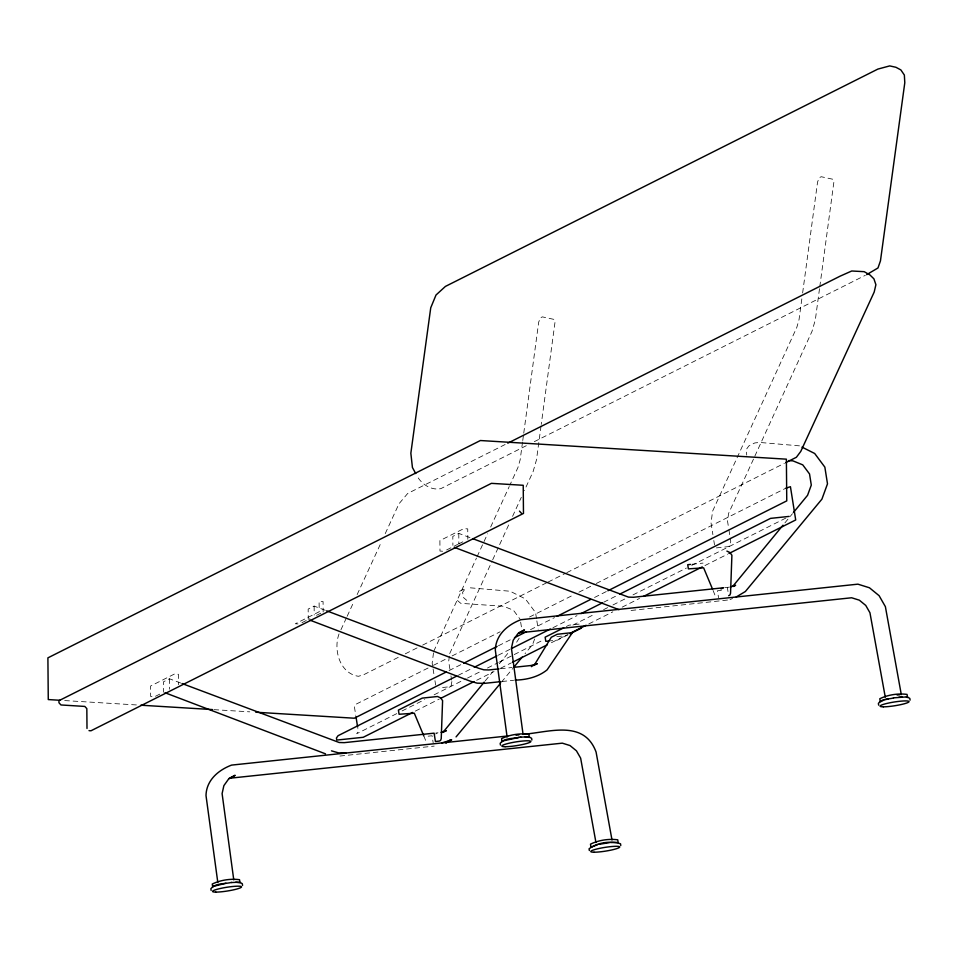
<?xml version="1.0" encoding="UTF-8"?>
<svg xmlns="http://www.w3.org/2000/svg" width="958" height="958" viewBox="0 0 958 958"><rect width="100%" height="100%" fill="white"/><g stroke="black" fill="none" stroke-linecap="round" stroke-linejoin="round"><path stroke-width="0.72" stroke-dasharray="4.79 3.59" d="M433.507 652.853L432.166 663.116L432.86 667.498M449.362 656.218L448.679 661.427L450.044 670.049M522.553 442.021L520.158 459.792L517.931 467.54L509.884 485.119M522.757 440.536L523.547 434.609M523.751 433.136L538.707 322.056L540.492 317.805L542.348 316.87L554.155 319.433L554.981 322.379L541.246 424.406M541.054 425.891L536.468 459.9L533.127 471.528L524.409 490.544M801.822 298.908L799.032 319.649L796.805 327.397L712.572 511.249L711.04 522.972L712.896 534.66M802.624 292.992L817.581 181.912L819.365 177.661L821.222 176.727L833.029 179.29L833.855 182.224L819.725 287.22M819.521 288.705L815.342 319.756L812.001 331.384L754.102 457.756M451.865 681.545L451.134 685.856L449.29 686.79L438.992 687.88M339.036 633.909C333.121 649.775 339.791 673.498 358.46 676.3L363.908 674.624L399.953 656.505M519.188 638.136L515.428 644.135M534.636 638.974L532.6 644.542L525.044 653.667M433.699 651.392L476.437 558.119M477.048 556.766L487.586 533.786M490.676 527.02L509.261 486.472M449.697 653.607L492.041 561.208M492.663 559.843L509.464 523.164M512.578 516.362L521.296 497.346M753.479 459.11L728.571 513.464L727.553 521.284L728.691 528.469M340.904 629.849L346.521 617.647M347.155 616.293L354.017 601.385M357.142 594.607L381.488 541.761M385.236 533.63L398.971 503.812L407.677 493.478L505.117 444.512M485.191 680.934L492.747 671.738M499.369 663.678L509.752 651.033M784.901 522.888L792.458 513.692M501.417 682.168L512.758 668.492M526.289 445.698L440.872 488.628C431.184 490.7 421.52 484.161 417.041 475.982M534.301 441.674L865.337 275.317M180.643 682.994L169.47 678.779L163.507 681.773L163.602 692.203M325.301 610.306L314.128 606.079L308.165 609.084L308.248 619.503M469.959 537.606L458.786 533.39L452.811 536.384L452.894 545.33M159.758 694.131L154.645 696.705L150.669 696.454L150.586 686.036L174.44 674.037L178.416 674.276L178.511 684.707M301.962 622.676L309.913 618.676M316.535 615.347L321.84 612.677M446.608 549.976L457.685 544.419M458.547 543.976L465.169 540.647M459.505 591.337L465.468 588.344L462.606 592.355L463.433 597.517L466.726 600.343M405.294 653.823L417.305 647.788M422.646 645.105L546.779 582.715M548.108 582.045L565.471 573.327M566.801 572.656L784.374 463.325M428.07 668.013L355.993 704.226L354.364 706.513L355.753 715.327M433.411 665.319L446.763 658.613M452.104 655.931L500.148 631.789M529.523 617.024L573.567 594.894M578.907 592.212L594.93 584.164M596.259 583.494L785.8 488.233M449.051 670.588L461.073 664.553M498.447 645.764L511.788 639.058M530.481 629.669L554.502 617.599M594.547 597.469L606.558 591.433M458.199 675.342L472.881 667.965M498.244 655.212L510.255 649.177M552.97 627.718L576.991 615.635M603.696 602.223L618.377 594.846M566.346 626.508L569.004 625.179L579.291 624.101M396.732 713.626L356.687 733.744L358.316 731.457L357.849 728.523M402.073 710.944L424.765 699.544M434.106 694.837L466.139 678.743M467.468 678.072L480.82 671.366M487.49 668.013L498.172 662.649M499.513 661.978L512.853 655.26M514.195 654.589L543.557 639.836M572.92 625.083L594.283 614.353M603.624 609.647L607.623 607.635M612.964 604.953L624.975 598.918M632.987 594.894L686.383 568.058M691.724 565.376L787.823 517.081M415.281 711.123L439.303 699.053M476.677 680.264L494.029 671.546M500.711 668.193L511.38 662.828M551.425 642.71L567.447 634.651M588.799 623.921L612.833 611.851M622.173 607.156L639.525 598.427M704.932 565.567L727.625 554.155M568.154 634.759L557.556 640.088L550.203 640.866M435.639 733.96L438.022 732.762L435.411 733.038M730.02 599.54L732.547 598.546M727.493 600.043L629.19 610.665M556.826 636.651L566.465 635.609M716.404 547.892L728.164 546.647L730.008 545.713L730.738 541.402L728.918 529.906M691.892 564.274L703.016 563.1M724.727 587.649L729.301 587.17M721.374 590.367L717.446 590.787L718.548 597.708M500.495 668.732L512.123 667.51M501.992 681.509L513.62 680.288M428.142 736.175L432.058 735.756L433.16 742.69M339.886 756.054L434.19 746.102M442.632 551.233L439.985 551.066L439.89 540.635L463.756 528.648L467.732 528.888L467.827 539.318M297.986 623.921L295.327 623.766L319.194 611.767L319.098 601.349L323.074 601.588L323.169 612.018M64.689 700.573L137.832 705.028M213.969 709.662L249.787 711.842M799.451 445.853L759.658 442.44L754.784 442.943L748.821 445.949L745.959 449.961L746.773 455.134M470.342 587.829L510.147 591.242L525.367 598.882L535.534 612.533L536.648 619.491M457.457 600.522L460.762 603.336L503.657 606.27L513.44 610.246L520.218 619.347M713.087 590.499L715.554 596.606M423.783 735.888L426.25 741.995M727.338 587.374L727.996 591.529M713.818 540.516L714.512 544.898M536.863 620.88L538.18 629.238M520.661 622.125L521.763 629.095M450.955 675.797L451.637 680.108M433.088 668.959L434.022 674.815M434.944 680.659L435.639 685.042M458.786 533.39L458.87 543.821M314.128 606.079L314.2 615.024M169.47 678.779L169.566 689.209"/><path stroke-width="1.44" d="M443.638 731.529L484.257 682.084M732.942 586.14L783.009 525.188M793.404 512.542L807.57 495.298L811.294 485.095L809.534 473.959L802.744 464.858L792.973 460.882L788.53 460.582M456.056 736.906L500.471 683.317M513.704 667.343L522.206 657.08M450.08 739.911L445.757 742.941L451.721 739.947L441.626 742.953M531.379 666.648L534.672 664.481L551.305 637.25L557.269 634.256L572.441 632.615L547.09 669.87C538.049 677.15 526.469 679.821 515.069 680.132M507.788 443.171L840.154 276.144L851.734 270.994L864.152 271.665L869.84 274.85L873.924 278.85L875.899 284.706L874.187 292.07L800.768 451.422L796.385 457.277L785.704 462.654M866.667 274.647L877.983 267.965L880.45 260.899L904.795 82.747L904.352 75.035L900.867 69.922L895.922 67.276L889.707 65.91L877.887 69.084L445.422 286.418L436.01 295.016L430.741 307.781L410.85 453.23L412.431 467.504L415.724 473.563M785.8 488.233L790.434 486.688L795.703 519.954L728.954 553.485M446.38 671.929L354.28 718.213L255.762 712.213M463.732 663.211L497.106 646.434M514.458 637.717L526.469 631.681M557.173 616.257L590.547 599.48M607.899 590.763L786.758 500.878L786.386 459.169L480.377 440.524L47.9 657.859L48.271 699.568L60.21 700.298M456.87 676.013L338.066 735.708L336.438 737.995L336.761 740.079L363.226 737.289L412.611 712.465M474.222 667.295L496.915 655.883M511.596 648.506L550.299 629.059M581.003 613.623L602.354 602.893M619.706 594.176L770.543 518.374L789.164 516.41M563.699 627.849L545.138 637.178L545.797 641.333L548.73 641.022M440.644 698.382L474.006 681.605M512.722 662.158L547.425 644.722M571.447 632.639L586.14 625.263M643.536 596.415L702.262 566.908M570.046 633.813L581.41 628.101M533.762 665.451L537.342 663.655L531.019 665.511L513.572 667.355M721.027 588.978L723.422 587.781L633.513 597.265L628.496 597.121L472.749 538.659M442.728 732.487L446.308 730.691L441.075 732.343M733.229 586.5L735.612 585.302L730.379 586.943M728.655 595.684L729.9 595.062L730.547 593.23L731.9 555.221L729.864 552.491L726.883 551.101M736.259 596.954L745.36 591.517L821.916 499.154L827.496 483.85L824.85 467.133L814.683 453.493L801.99 447.123M502.95 740.941L520.853 737.001M213.646 886.33L225.98 883.252M884.006 700.011L880.294 701.879L879.803 698.753C887.838 694.778 898.149 693.209 907.046 694.406L907.537 697.532L906.352 697.029M885.443 699.651L888.329 698.933M597.576 844.681L590.978 847.267L590.487 844.154C598.534 840.166 608.833 838.597 617.73 839.807L618.221 842.92M893.515 697.963C888.569 699.376 881.528 698.574 878.39 703.423L878.666 705.148M599.025 844.321L609.456 842.657M519.224 737.337C513.021 738.917 504.399 737.708 500.172 743.324L500.435 745.049M893.491 697.855L907.142 696.861L909.825 698.418L910.1 700.13M231.537 882.402C224.855 884.15 215.55 882.821 210.856 888.713L211.131 890.437M690.502 564.418L687.724 564.705L688.383 568.872L703.627 567.831L712.536 589.134M499.034 668.888L488.855 669.965L483.838 669.822L478.928 668.349L326.69 610.833M500.531 681.665L484.544 683.353L477.156 683.162L470.15 681.138L309.65 620.042M507.704 735.984L231.549 765.107C218.268 770.148 206.329 780.291 206.006 795.559L217.801 882.414M516.087 735.205L518.877 734.906M524.038 734.259C550.167 731.924 584.152 719.769 596.08 752.042L611.994 839.962M897.107 695.017L899.909 694.718M898.76 697.268L902.137 697.017M520.541 737.157L528.924 736.75L531.606 738.307L531.882 740.031M610.581 842.573L617.036 842.417M231.225 882.558L239.608 882.15L242.29 883.695L242.566 885.42M345.85 753.048L338.461 752.856L331.456 750.844M525.044 736.834L529.319 737.42L528.816 734.307C519.919 733.11 509.62 734.678 501.573 738.654L502.064 741.767M235.728 882.222L240.003 882.809L239.512 879.695C230.615 878.498 220.304 880.067 212.269 884.042L212.76 887.156M140.826 705.208L212.472 709.579M89.01 730.655L90.998 730.774L523.475 513.44L523.224 485.287L491.43 483.347L58.953 700.681L58.965 702.765L60.977 704.968L84.819 706.429L86.831 708.633L86.998 728.451M619.012 609.659L454.308 547.341M182.044 683.533L339.18 742.51L344.197 742.654L434.106 733.169L435.423 741.492L439.339 741.073L440.584 740.45L441.231 738.618L442.596 700.609L440.56 697.879L437.566 696.502L422.274 698.107L398.408 710.106L399.067 714.261L414.311 713.219L423.783 735.888M164.992 692.73L325.492 753.838M519.476 511.105L521.487 513.32M901.298 694.574L885.384 606.654L879.097 595.672L869.433 587.769L857.901 584.164L520.865 619.718C507.584 624.76 495.645 634.903 495.322 650.171L507.117 737.025M885.276 697.149L869.948 612.761L865.757 605.432L859.314 600.163L851.638 597.768L518.494 632.903L524.457 629.909L517.775 633.825L513.189 640.255L511.416 648.207L523.08 734.463M595.96 842.537L580.644 758.149L576.441 750.821L570.01 745.552L562.322 743.157L229.178 778.291L235.141 775.297L228.459 779.213L223.873 785.644L222.1 793.595L233.764 879.851M620.784 845.531L620.521 843.806C611.132 840.429 596.906 842.609 589.074 848.824L589.35 850.536M355.993 716.788L357.621 727.062M883.336 706.824A14.669 1.892 -9 0 0 908.124 702.43A14.669 1.892 -9 0 0 892.269 702.334A14.669 1.892 -9 0 0 883.336 706.824M594.02 852.213A14.669 1.892 -9 0 0 618.808 847.818A14.669 1.892 -9 0 0 602.953 847.722A14.669 1.892 -9 0 0 594.02 852.213M505.106 746.713A14.669 1.892 -9 0 0 529.906 742.33A14.669 1.892 -9 0 0 514.039 742.222A14.669 1.892 -9 0 0 505.106 746.713M215.801 892.102A14.669 1.892 -9 0 0 240.59 887.719A14.669 1.892 -9 0 0 224.735 887.611A14.669 1.892 -9 0 0 215.801 892.102"/></g></svg>
